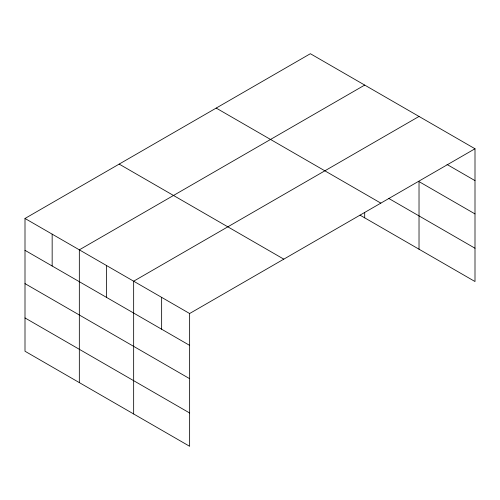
<?xml version="1.0" encoding="UTF-8"?>
<svg xmlns="http://www.w3.org/2000/svg" width="500" height="500" viewBox="0 0 500 500"><rect width="100%" height="100%" fill="white"/><g stroke="black" fill="none" stroke-linecap="round" stroke-linejoin="round"><path stroke-width="0.75" d="M360.056 215.169L475 281.531L475 148.763L310.369 53.712L25 218.469L25 351.238L189.631 446.287L189.631 313.519L25 218.469M364.694 85.081L79.331 249.838L79.331 382.6M419.025 116.45L133.656 281.2L133.656 413.969M189.631 313.519L475 148.763M447.013 164.462L475 180.619M475 213.919L419.025 181.606L419.025 249.213M388.55 198.319L475 248.231M216.194 108.081L380.831 203.131M119.169 164.1L283.806 259.15M25 250.325L189.631 345.375M25 283.625L189.631 378.675M25 317.938L189.631 412.987M364.694 212.425L364.694 217.844M161.644 297.362L161.644 329.219M106.494 265.519L106.494 297.375M52.162 234.156L52.162 266.006"/></g></svg>
